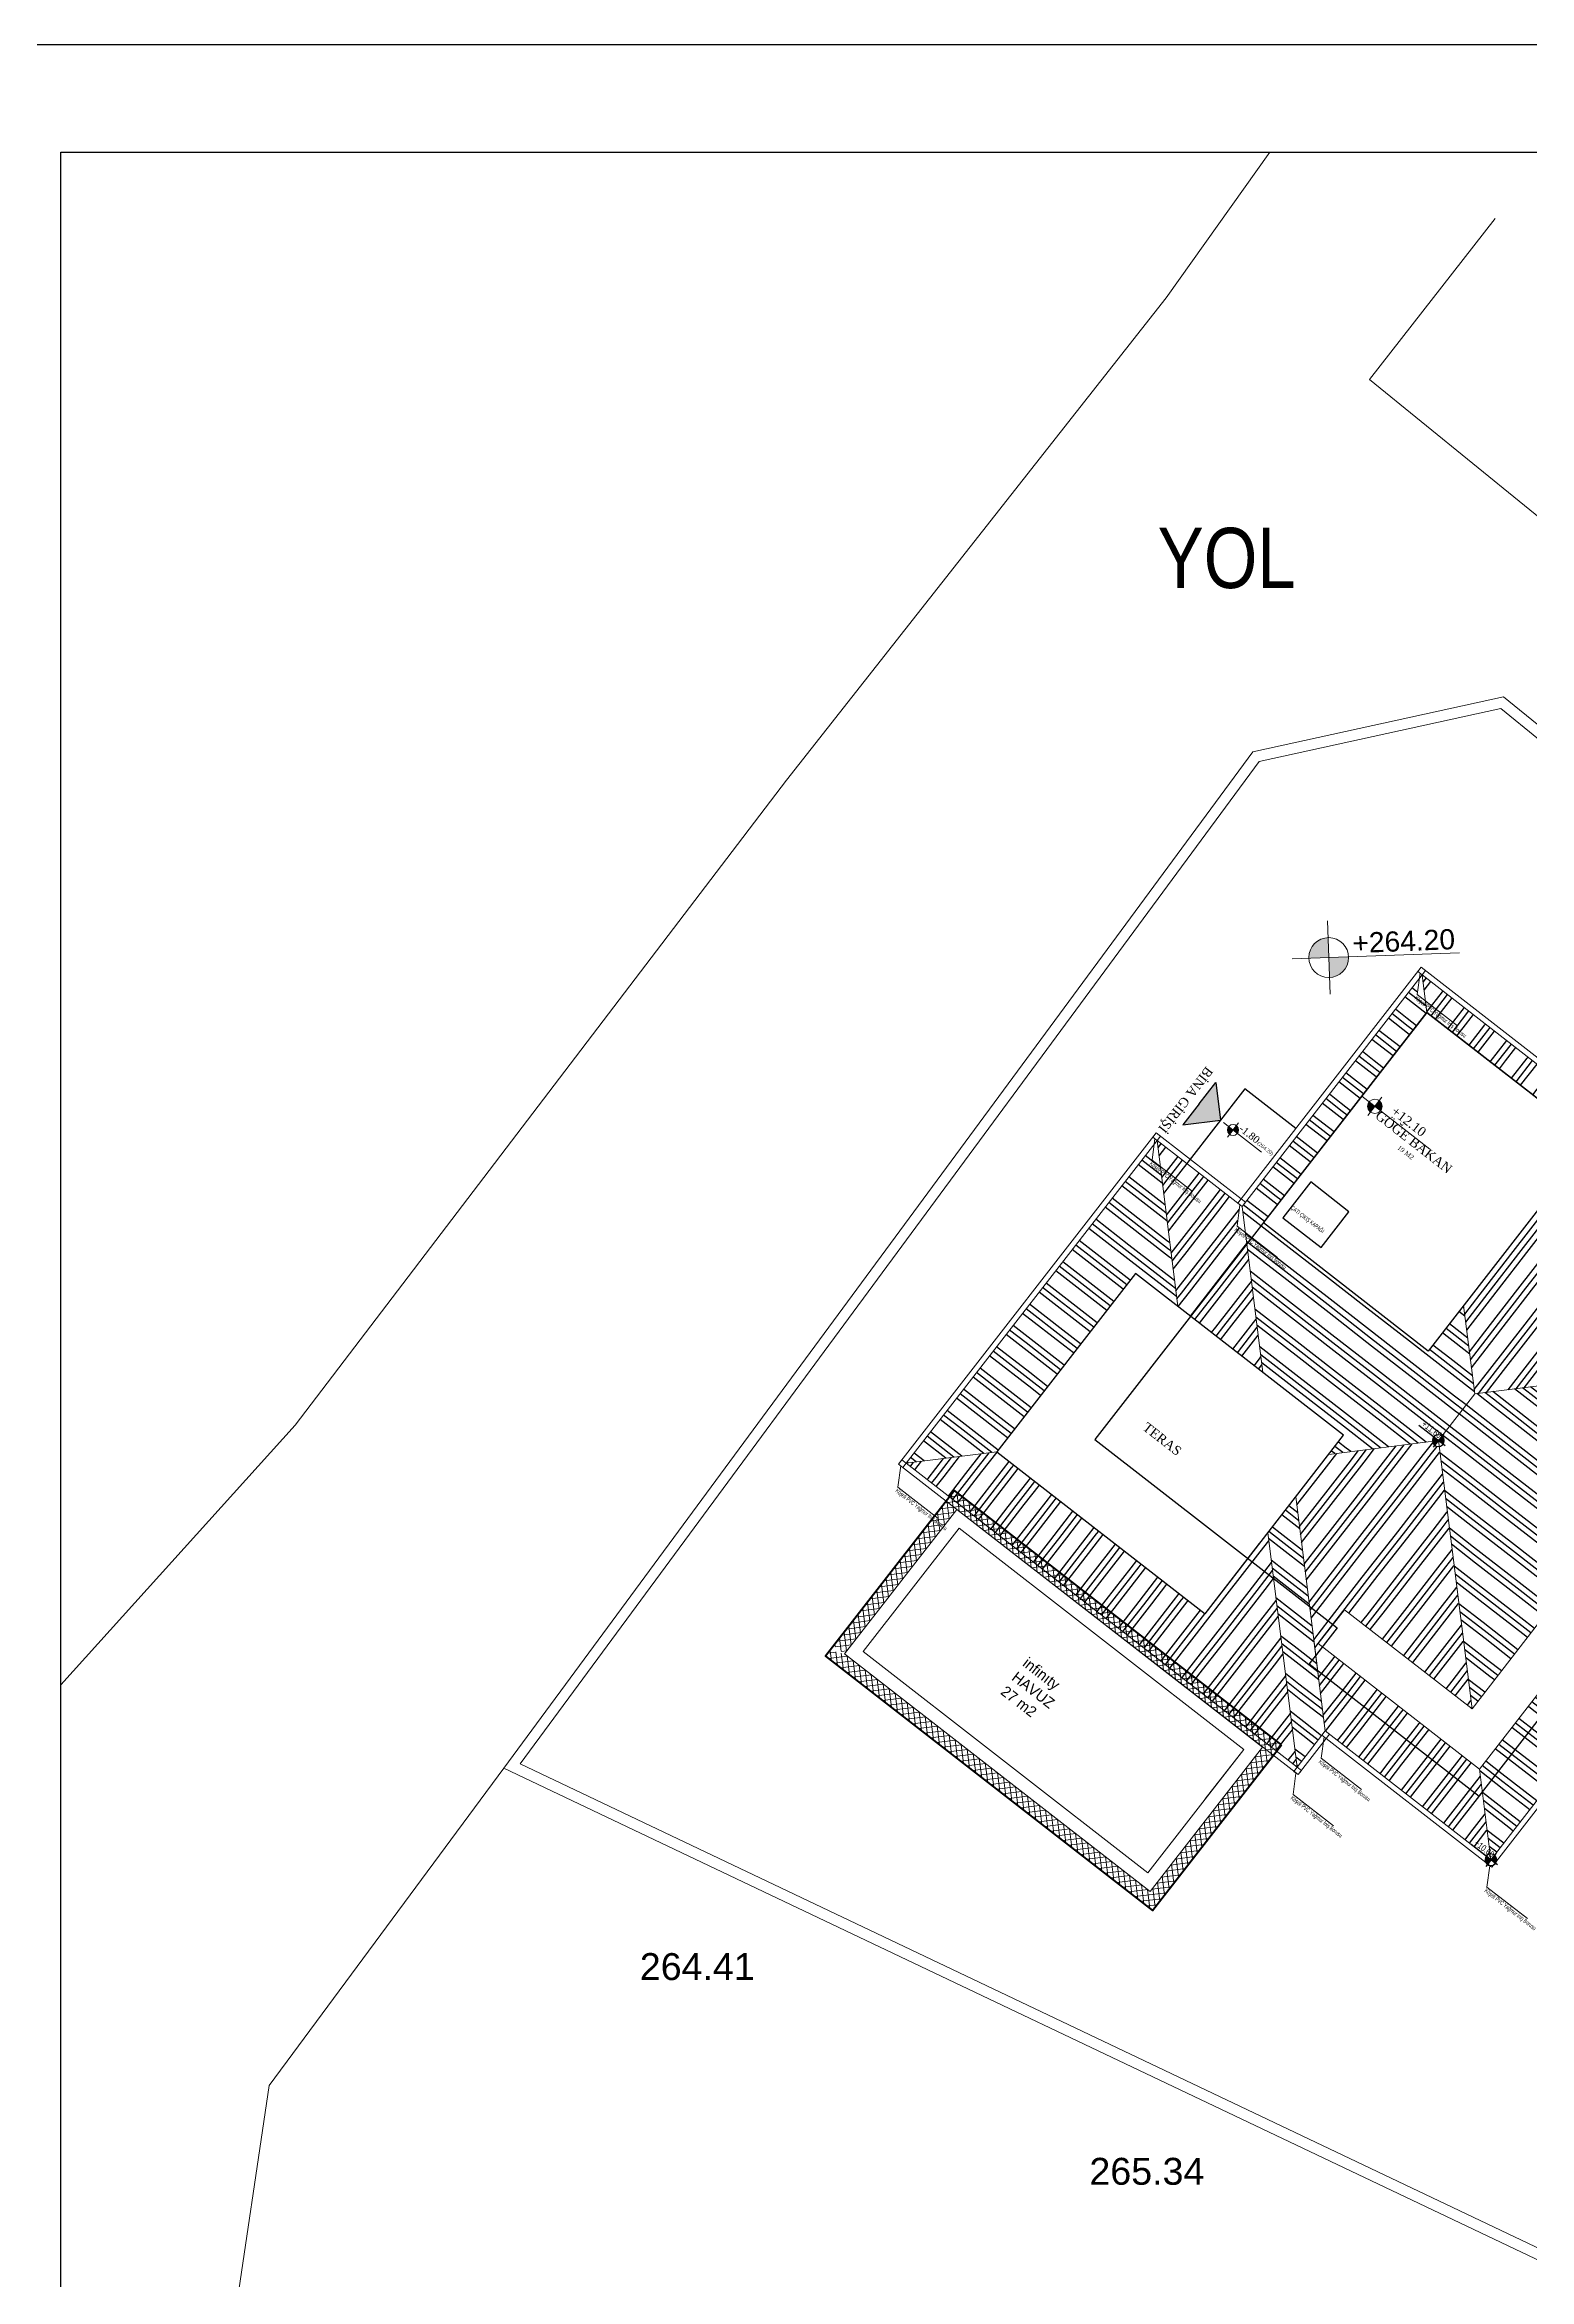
# Model space of a CAD drawing. Header units: millimetres. Extents: x 708 to 46452, y -4963 to 3960.
# Drawn here: x 6311 to 7001, y -4269 to -3231 of the extents above; entities that cross this region are included whole.
import ezdxf
from ezdxf.enums import TextEntityAlignment as Align

# ---------------------------------------------------------------- set-up
doc = ezdxf.new("R2010")
doc.units = ezdxf.units.MM
doc.linetypes.add('DUZ', pattern=[0])
for name, color, linetype, lineweight in [('0.00 kotu6', 55, 'Continuous', 5), ('00_DUVAR', 22, 'Continuous', 30), ('20', 1, 'Continuous', 0), ('A-WALL', 113, 'Continuous', 18), ('F-YAZI', 7, 'Continuous', 30), ('H-Savak', 52, 'Continuous', 20), ('KADASTRO', 5, 'Continuous', 0), ('mahal no', 123, 'Continuous', 30), ('NKOT', 1, 'Continuous', 0), ('SAVAK', 52, 'Continuous', 20), ('tarama', 150, 'Continuous', 20), ('TEFRİŞ', 8, 'Continuous', 9), ('YOL_YOL', 30, 'Continuous', 0), ('Z_KOMSU_PARSELLER', 172, 'Continuous', 0), ('Z_PARSEL', 6, 'Continuous', 0)]:
    doc.layers.add(name, color=color, linetype=linetype, lineweight=lineweight)
for name, color, linetype in [('00_YAZI', 214, 'Continuous'), ('DUVARTARAMA', 7, 'Continuous'), ('KP', 1, 'Continuous'), ('m.tkl-kot', 4, 'DUZ'), ('Yazı', 7, 'Continuous')]:
    doc.layers.add(name, color=color, linetype=linetype)
doc.styles.add('ARIAL', font='arial.ttf')
doc.styles.add('ARİAL NARROW', font='ARIALN.TTF', dxfattribs={"width": 0.8})
doc.styles.add('MtXpl_Times_New_Roma', font='times.ttf')
doc.styles.add('S1', font='arial.ttf', dxfattribs={"width": 0.65, "height": 11})
doc.styles.get("Standard").update_dxf_attribs({"font": 'arial.ttf'})
doc.styles.add('style3', font='arial.ttf', dxfattribs={"width": 0.7, "height": 12})
pattern_1 = [(52.14634, (15479.484, -769.365), (70.16137, 8.79669), [100]), (52.14634, (15494.367, -767.5), (70.16137, 8.79669), [100]), (52.14634, (15509.25, -765.633), (70.16137, 8.79669), [100])]
pattern_2 = [(142.14634, (15479.484, -769.365), (-8.79669, 70.16137), [100]), (142.14634, (15477.62, -754.48), (-8.79669, 70.16137), [100]), (142.14634, (15475.75, -739.6), (-8.79669, 70.16137), [100])]

# ---------------------------------------------------------------- blocks, each defined once
blk = doc.blocks.new('wsed')
at = {"layer": 'm.tkl-kot', "color": 7}
for p, q in [((-15.7, 0), (46.1, 0)), ((0, 15.5), (0, -15.5))]:
    blk.add_line(p, q, dxfattribs=at)
at = {"layer": 'm.tkl-kot', "color": 7, "const_width": 10.9}
for points in [[(0, 5.5, 0.414214), (-5.5, 0, 1)], [(0, -5.5, 0.414214), (5.5, 0, 1)]]:
    blk.add_lwpolyline(points, format="xyb", dxfattribs=at)
at = {"layer": 'm.tkl-kot', "color": 7}
blk.add_circle((0, 0), 10.9, dxfattribs=at)
blk = doc.blocks.new('WEFJWE')
at = {"layer": '0.00 kotu6'}
h = blk.add_hatch(color=256, dxfattribs=at)
h.paths.add_polyline_path([(32670, -10129.1), (32668.7, -10092.1), (32705.7, -10090.7, -0.414214)])
h.paths.add_polyline_path([(32668.7, -10092.1), (32631.7, -10093.4, -0.414214), (32667.4, -10055)])
at = {"layer": 'DUVARTARAMA', "true_color": 0x7d0808}
h = blk.add_hatch(dxfattribs=at)
h.set_pattern_fill('GOST_GROUND', color=16, scale=5, angle=7.1463)
h.set_pattern_definition(pattern_1)
h.paths.add_polyline_path([(33225.1, -10687.5), (33194.3, -10441.3), (33178.8, -10429.3), (33184.2, -10389.7), (33180.3, -10386.6), (32842.4, -10124), (32851.2, -10194.1), (33157.5, -10432.2), (32999.3, -10635.8), (33165.2, -10764.6)])
h.paths.add_polyline_path([(33165.2, -10764.6), (32999.3, -10635.8), (32919.4, -10738.6), (32940, -10902.8), (33070.5, -10886.4)])
h.paths.add_polyline_path([(33246.2, -10855.3), (33242.3, -10824.6), (33165.2, -10764.6), (33070.5, -10886.4), (33192.3, -10871.1), (33191.7, -10864.1)])
h.paths.add_polyline_path([(33225.1, -10687.5), (33165.2, -10764.6), (33242.3, -10824.6)])
h.paths.add_polyline_path([(32821.9, -10171.3), (32904.4, -10235.4), (32915.5, -10221.1), (32833, -10157)], flags=25)
h.paths.add_polyline_path([(33167.8, -10440.1), (33250.2, -10504.1), (33261.3, -10489.8), (33178.9, -10425.8)], flags=24)
h = blk.add_hatch(dxfattribs=at)
h.set_pattern_fill('GOST_GROUND', color=16, scale=5, angle=7.1463)
h.set_pattern_definition(pattern_1)
h.paths.add_polyline_path([(32949, -11600), (32679, -11390.2), (32649.5, -11428.1), (32662.2, -11529.1), (32961.5, -11761.7, -0.198912), (32968.8, -11757.6)])
h.paths.add_polyline_path([(32888.9, -11120.2), (32728.1, -11327), (32935, -11487.8)])
h.paths.add_polyline_path([(32888.9, -11120.2), (32873.9, -11000.5, -0.414214), (32861.6, -10991), (32669, -11015.1), (32607.7, -11094.1), (32649.5, -11428.1), (32679, -11390.2), (32649, -11366.8), (32698.1, -11303.7), (32728.1, -11327)])
h.paths.add_polyline_path([(32931, -11742.7), (32964.4, -11768.6), (32979.6, -11749), (32946.2, -11723.1)], flags=9)
h.paths.add_polyline_path([(32329.5, -10479), (32411.9, -10543.1), (32423, -10528.8), (32340.6, -10464.7)], flags=9)
h.paths.add_polyline_path([(32487.4, -10601.8), (32569.8, -10665.8), (32580.9, -10651.5), (32498.5, -10587.5)], flags=9)
h.paths.add_polyline_path([(32821.9, -10171.3), (32904.4, -10235.4), (32915.5, -10221.1), (32833, -10157)], flags=9)
h.paths.add_polyline_path([(33167.8, -10440.1), (33250.2, -10504.1), (33261.3, -10489.8), (33178.9, -10425.8)], flags=9)
h.paths.add_polyline_path([(33290.5, -10282.1), (33372.9, -10346.2), (33384.1, -10331.9), (33301.6, -10267.8)], flags=9)
h.paths.add_polyline_path([(32833.4, -10963.9), (32866.7, -10989.8), (32881.9, -10970.3), (32848.6, -10944.3)], flags=9)
h.paths.add_polyline_path([(32730.7, -10411.6), (32870.3, -10520.1), (32903.6, -10477.2), (32764.1, -10368.7)], flags=9)
h.paths.add_polyline_path([(32773.4, -10385.8), (32837, -10435.2), (32859.6, -10406), (32796.1, -10356.6)], flags=9)
h.paths.add_polyline_path([(32603.4, -10570), (32655.9, -10610.8), (32667, -10596.6), (32614.5, -10555.8)], flags=9)
h = blk.add_hatch(dxfattribs=at)
h.set_pattern_fill('GOST_GROUND', color=16, scale=5, angle=97.1463)
h.set_pattern_definition(pattern_2)
h.paths.add_polyline_path([(32861.6, -10991, -0.198912), (32863.9, -10982.9, -0.414214), (32879.2, -10981), (32882, -10977.4), (32940, -10902.8), (32919.4, -10738.6), (32853.6, -10823.2), (32547.3, -10585.1), (32693, -10397.7), (32653.5, -10367), (32507.8, -10554.4), (32546.5, -10863.1), (32696.5, -10979.7), (32669, -11015.1)])
h.paths.add_polyline_path([(32851.2, -10194.1), (32848.4, -10172.5), (32833, -10160.5), (32837, -10130.8), (32653.5, -10367), (32693, -10397.7)])
h.paths.add_polyline_path([(32487.4, -10601.8), (32569.8, -10665.8), (32580.9, -10651.5), (32498.5, -10587.5)], flags=25)
h.paths.add_polyline_path([(32833.4, -10963.9), (32866.7, -10989.8), (32881.9, -10970.3), (32848.6, -10944.3)], flags=24)
h.paths.add_polyline_path([(32821.9, -10171.3), (32904.4, -10235.4), (32915.5, -10221.1), (32833, -10157)], flags=9)
at = {"layer": 'DUVARTARAMA'}
h = blk.add_hatch(color=256, dxfattribs=at)
h.dxf.hatch_style = 1
h.paths.add_polyline_path([(32428.1, -10363.7), (32397.4, -10403.2), (32467.5, -10394.4), (32458.7, -10324.2)])
at = {"layer": 'DUVARTARAMA', "true_color": 0x7d0808}
h = blk.add_hatch(dxfattribs=at)
h.set_pattern_fill('GOST_GROUND', color=16, scale=5, angle=97.1463)
h.set_pattern_definition(pattern_2)
h.paths.add_polyline_path([(32309.6, -10679.1), (32388.6, -10740.4), (32356, -10480.3), (32340.5, -10468.3), (32344.6, -10438.5), (31883.6, -11031.6), (32052, -11010.5)])
h.paths.add_polyline_path([(32329.5, -10479), (32411.9, -10543.1), (32423, -10528.8), (32340.6, -10464.7)], flags=24)
h = blk.add_hatch(dxfattribs=at)
h.set_pattern_fill('GOST_GROUND', color=16, scale=5, angle=7.1463)
h.set_pattern_definition(pattern_1)
h.paths.add_polyline_path([(32388.6, -10740.4), (32546.5, -10863.1), (32513.9, -10603), (32498.4, -10591), (32503.9, -10551.4), (32499.9, -10548.3), (32349.9, -10431.7)])
h.paths.add_polyline_path([(32329.5, -10479), (32411.9, -10543.1), (32423, -10528.8), (32340.6, -10464.7)], flags=9)
h.paths.add_polyline_path([(32487.4, -10601.8), (32569.8, -10665.8), (32580.9, -10651.5), (32498.5, -10587.5)], flags=9)
h = blk.add_hatch(dxfattribs=at)
h.set_pattern_fill('GOST_GROUND', color=16, scale=5, angle=97.1463)
h.set_pattern_definition(pattern_2)
h.paths.add_polyline_path([(33529.9, -11048.1), (33466.8, -10999), (33336.5, -11166.6), (33265.5, -11111.4), (33210.2, -11068.4), (33192.3, -10871.1), (33070.5, -10886.4), (32888.9, -11120.2), (32935, -11487.8), (33149.7, -11211.4), (33212.9, -11260.5), (32949, -11600), (32968.8, -11757.6, -0.198912), (32976.9, -11759.8), (32979.6, -11756.2)])
h.paths.add_polyline_path([(33070.5, -10886.4), (32940, -10902.8), (32879.2, -10981, -0.414214), (32881.1, -10996.3, -0.198912), (32873.9, -11000.5), (32888.9, -11120.2)])
h.paths.add_polyline_path([(33841.5, -10647.2), (33380.9, -10704.9, -0.198912), (33378.7, -10713, -0.104513), (33375.2, -10715.9), (33371.8, -10720.3), (33367.4, -10716.9, -0.104513), (33363.3, -10714.9), (33360.5, -10718.5), (33264.6, -10841.9), (33275.7, -10850.6), (33394.3, -10831.5), (33520.6, -10929.7), (33466.8, -10999), (33529.9, -11048.1)])
h.paths.add_polyline_path([(32931, -11742.7), (32964.4, -11768.6), (32979.6, -11749), (32946.2, -11723.1)], flags=9)
h = blk.add_hatch(dxfattribs=at)
h.set_pattern_fill('GOST_GROUND', color=16, scale=5, angle=7.1463)
h.set_pattern_definition(pattern_1)
h.paths.add_polyline_path([(32555.5, -11161.2), (32438.9, -11311.2), (32052, -11010.5), (31883.6, -11031.6), (32553.2, -11552), (32597.4, -11495.2)])
h.paths.add_polyline_path([(32597.4, -11495.2), (32553.2, -11552), (32610, -11596.2)])
h = blk.add_hatch(dxfattribs=at)
h.set_pattern_fill('GOST_GROUND', color=16, scale=5, angle=97.1463)
h.set_pattern_definition(pattern_2)
h.paths.add_polyline_path([(32607.7, -11094.1), (32555.5, -11161.2), (32597.4, -11495.2), (32649.5, -11428.1), (32641.1, -11360.7)])
h.paths.add_polyline_path([(32649.5, -11428.1), (32597.4, -11495.2), (32610, -11596.2), (32662.2, -11529.1)])
at = {"layer": 'H-Savak', "lineweight": 0, "transparency": 33554498}
h = blk.add_hatch(dxfattribs=at)
h.set_pattern_fill('ANSI37', color=256, scale=80, angle=-127.8537)
h.set_pattern_definition([(277.14634, (36312.361, -16893.893), (9.922316, 1.24404), []), (7.14634, (36312.361, -16893.893), (-1.24404, 9.922316), [])])
edge = h.paths.add_edge_path()
edge.add_line((31733.8, -11390.2), (31749.2, -11370.4))
edge.add_line((31749.2, -11370.4), (32337.2, -11827.4))
edge.add_line((32337.2, -11827.4), (32561.2, -11539.2))
edge.add_line((32545.9, -11559), (31977.6, -11117.3))
edge.add_line((31977.6, -11117.3), (31769.2, -11385.4))
edge.add_line((31769.2, -11385.4), (31741.6, -11380.2))
edge.add_line((31741.6, -11380.2), (31973.2, -11082.2))
edge.add_line((31973.2, -11082.2), (32580.9, -11554.6))
edge.add_line((32580.9, -11554.6), (32341.6, -11862.5))
edge.add_line((32341.6, -11862.5), (31733.8, -11390.2))
at = {"layer": 'tarama'}
h = blk.add_hatch(color=8, dxfattribs=at)
h.dxf.hatch_style = 1
h.paths.add_polyline_path([(32754.5, -10368.5), (32743.9, -10360.3, 0.414214), (32746.2, -10379.1)])
h.paths.add_polyline_path([(32754.5, -10368.5), (32765, -10376.8, 0.414214), (32762.7, -10358)])
h = blk.add_hatch(color=8, dxfattribs=at)
h.dxf.hatch_style = 1
h.paths.add_polyline_path([(32490.9, -10412.5), (32482.7, -10406.2, 0.414214), (32484.5, -10420.8)])
h.paths.add_polyline_path([(32490.9, -10412.5), (32499.1, -10418.9, 0.414214), (32497.3, -10404.3)])
at = {"elevation": -13220.7}
for points in [[(32547.3, -10585.1), (32851.2, -10194.1), (33157.5, -10432.2)], [(33157.5, -10432.2), (32853.6, -10823.2), (32547.3, -10585.1)], [(32309.6, -10679.1), (32052, -11010.5), (32438.9, -11311.2), (32540.2, -11180.9)]]:
    blk.add_lwpolyline(points, dxfattribs=at)
for points in [[(32654.8, -10630.7), (32706.3, -10564.4), (32635.3, -10509.1), (32583.7, -10575.5)], [(32052, -11010.5), (32438.9, -11311.2), (32696.5, -10979.7), (32309.6, -10679.1)]]:
    blk.add_lwpolyline(points, close=True, dxfattribs=at)
at = {"layer": '0.00 kotu6'}
for p, q in [((32671.2, -10160.2, -13220.7), (32666.3, -10024, -13220.7)), ((32600.6, -10094.5, -13220.7), (32911.5, -10083.3, -13220.7))]:
    blk.add_line(p, q, dxfattribs=at)
blk.add_circle((32668.7, -10092.1, -13220.7), 37, dxfattribs=at)
at = {"layer": '00_DUVAR', "elevation": -13220.7}
blk.add_lwpolyline([(32607.4, -10410), (32512.7, -10336.3), (32405.2, -10474.7)], dxfattribs=at)
at = {"layer": '20', "elevation": -13220.7}
for points in [[(31869.6, -11033.4), (32611.8, -11610.2), (32664, -11543.1), (32971.9, -11782.4), (33855.6, -10645.4), (33309.2, -10220.8), (33186.4, -10378.7), (32840.6, -10109.9), (32506, -10540.4), (32348.1, -10417.7)], [(32698.1, -11303.7), (32649, -11366.8), (32949, -11600), (33212.9, -11260.5), (33149.7, -11211.4), (32935, -11487.8)]]:
    blk.add_lwpolyline(points, close=True, dxfattribs=at)
for points in [[(31883.6, -11031.6), (32610, -11596.2), (32662.2, -11529.1), (32970.1, -11768.4), (33841.5, -10647.2), (33310.9, -10234.8), (33188.2, -10392.7), (32842.4, -10124), (32507.8, -10554.4), (32349.9, -10431.7), (31883.6, -11031.6)], [(32851.2, -10194.1), (32842.4, -10124)], [(32388.6, -10740.4), (32349.9, -10431.7)], [(32546.5, -10863.1), (32507.8, -10554.4)], [(32940, -10902.8), (32919.4, -10738.6)], [(33192.3, -10871.1), (32940, -10902.8)], [(32872.5, -10989.6), (32940, -10902.8)], [(32872.5, -10989.6), (32669, -11015.1)], [(32872.5, -10989.6), (32935, -11487.8)], [(32052, -11010.5), (31883.6, -11031.6)], [(32337.2, -11827.4), (32545.9, -11559), (31977.6, -11117.3), (31768.9, -11385.8), (32337.2, -11827.4)], [(32649.5, -11428.1), (32607.7, -11094.1)], [(32555.5, -11161.2), (32610, -11596.2)], [(32662.2, -11529.1), (32641.1, -11360.7)], [(32949, -11600), (32970.1, -11768.4)]]:
    blk.add_lwpolyline(points, dxfattribs=at)
at = {"layer": 'A-WALL', "lineweight": 0, "elevation": -13220.7}
blk.add_lwpolyline([(32510.8, -11563.4), (32332.8, -11792.4), (31804, -11381.4), (31982, -11152.4), (32510.8, -11563.4), (32439.3, -11655.4)], dxfattribs=at)
at = {"layer": 'KADASTRO', "lineweight": 0}
blk.add_line((31135.8, -11597.9, -13220.7), (33132.8, -12547.9, -13220.7), dxfattribs=at)
at = {"layer": 'KP'}
for points in [[(30112.8, -8396), (37360.2, -8396), (37360.2, -14020), (30112.8, -14020)], [(30312.8, -8596), (37160.2, -8596), (37160.2, -13820), (30312.8, -13820)]]:
    blk.add_lwpolyline(points, close=True, dxfattribs=at)
at = {"layer": 'KP', "elevation": -13220.7}
for points in [[(32948.2, -11650), (33617, -10789.4), (32851.2, -10194.1), (32234.4, -10987.7), (32684.5, -11337.4), (32632.3, -11404.5), (32948.2, -11650)], [(32428.1, -10363.7), (32458.7, -10324.2), (32467.5, -10394.4)], [(32428.1, -10363.7), (32397.4, -10403.2), (32467.5, -10394.4)]]:
    blk.add_lwpolyline(points, dxfattribs=at)
at = {"layer": 'SAVAK', "lineweight": 40, "elevation": -13220.7}
blk.add_lwpolyline([(32580.9, -11554.6), (31973.2, -11082.2), (31733.8, -11390.2), (32341.6, -11862.5)], close=True, dxfattribs=at)
at = {"layer": 'tarama'}
for p, q in [((32730.2, -10349.7, -13220.7), (32856.9, -10448.1, -13220.7)), ((32741.2, -10385.6, -13220.7), (32767.7, -10351.5, -13220.7)), ((32473, -10398.6, -13220.7), (32499.1, -10418.9, -13220.7)), ((32480.6, -10425.8, -13220.7), (32501.2, -10399.3, -13220.7))]:
    blk.add_line(p, q, dxfattribs=at)
at = {"layer": 'tarama', "elevation": -13220.7}
blk.add_lwpolyline([(32499.2, -10418.9), (32543.8, -10453.6)], dxfattribs=at)
at = {"layer": 'tarama'}
for centre, radius in [((32754.5, -10368.5, -13220.7), 13.4), ((32490.9, -10412.5, -13220.7), 10.4)]:
    blk.add_circle(centre, radius, dxfattribs=at)
at = {"layer": 'TEFRİŞ', "elevation": -13220.7}
for points in [[(32838.4, -10120.9), (32833, -10160.5), (32908.2, -10219)], [(32345.9, -10428.6), (32340.5, -10468.3), (32415.7, -10526.7)], [(32503.9, -10551.4), (32498.4, -10591), (32573.7, -10649.5)], [(31873.5, -11036.5), (31868.1, -11076.1), (31943.3, -11134.6)], [(32660, -11540), (32654.6, -11579.7), (32729.8, -11638.1)], [(32607.9, -11607.2), (32602.4, -11646.8), (32677.7, -11705.3)], [(32968, -11779.4), (32962.5, -11819), (33037.8, -11877.5)]]:
    blk.add_lwpolyline(points, dxfattribs=at)
at = {"layer": 'TEFRİŞ', "linetype": 'Continuous', "elevation": -13220.7}
for points in [[(32840.6, -10109.9), (32848.5, -10116.1), (32842.4, -10124), (32834.5, -10117.8)], [(32348.1, -10417.7), (32356, -10423.8), (32349.9, -10431.7), (32342, -10425.6)], [(32506, -10540.4), (32513.9, -10546.5), (32507.8, -10554.4), (32499.9, -10548.3)], [(31875.7, -11025.5), (31883.6, -11031.6), (31877.5, -11039.5), (31869.6, -11033.4)], [(32662.2, -11529.1), (32670.1, -11535.2), (32664, -11543.1), (32656.1, -11537)], [(32610, -11596.2), (32617.9, -11602.3), (32611.8, -11610.2), (32603.9, -11604.1)], [(32970.1, -11768.4), (32978, -11774.5), (32971.9, -11782.4), (32964, -11776.3)]]:
    blk.add_lwpolyline(points, close=True, dxfattribs=at)
at = {"layer": 'YOL_YOL', "lineweight": 0}
for p, q in [((32978, -8719.2, -13220.7), (32744.6, -9018.2, -13220.7)), ((32744.6, -9018.2, -13220.7), (34860.2, -10740.6, -13220.7))]:
    blk.add_line(p, q, dxfattribs=at)
at = {"layer": 'YOL_YOL', "lineweight": 0, "elevation": -13220.7}
blk.add_lwpolyline([(32559.2, -8596), (32367, -8866.6), (31661.1, -9762.6), (30748.1, -10960.6), (30312.8, -11443.1)], dxfattribs=at)
at = {"layer": 'Z_KOMSU_PARSELLER', "lineweight": 0}
for p, q in [((30699.8, -12187.9, -13220.7), (31135.8, -11597.9, -13220.7)), ((30609.8, -12798.9, -13220.7), (30699.8, -12187.9, -13220.7))]:
    blk.add_line(p, q, dxfattribs=at)
at = {"layer": 'Z_PARSEL', "lineweight": 0}
for p, q in [((32527.8, -9709.9, -13220.7), (32993.8, -9607.9, -13220.7)), ((32527.8, -9709.9, -13220.7), (32993.8, -9607.9, -13220.7)), ((32539.4, -9727.8, -13220.7), (32988.6, -9629.5, -13220.7)), ((32988.6, -9629.5, -13220.7), (33982.3, -10438.5, -13220.7)), ((32993.8, -9607.9, -13220.7), (34747.7, -11035.9, -13220.7)), ((31135.8, -11597.9, -13220.7), (32527.8, -9709.9, -13220.7)), ((31135.8, -11597.9, -13220.7), (32527.8, -9709.9, -13220.7)), ((31166.3, -11590.2, -13220.7), (32539.4, -9727.8, -13220.7)), ((31135.8, -11597.9, -13220.7), (33132.8, -12547.9, -13220.7)), ((31166.3, -11590.2, -13220.7), (33141.4, -12529.8, -13220.7))]:
    blk.add_line(p, q, dxfattribs=at)
at = {"layer": 'm.tkl-kot', "xscale": -1, "rotation": 322.1463410792615}
for p in [(32872.5, -10989.6, -13220.7), (32970.1, -11768.4, -13220.7)]:
    blk.add_blockref('wsed', p, dxfattribs=at)
at = {"layer": '00_YAZI', "insert": (32350.9, -9407.2, -13220.7), "char_height": 111.97, "width": 2010.873, "attachment_point": 7, "style": 'ARİAL NARROW'}
blk.add_mtext('{\\W1;YOL}', dxfattribs=at)
at = {"layer": 'F-YAZI', "color": 5, "insert": (32712, -10046.6, -13220.7), "char_height": 37.5, "width": 835.88, "attachment_point": 1, "rotation": 2.3221}
blk.add_mtext('+264.20', dxfattribs=at)
at = {"layer": 'mahal no', "lineweight": 0, "insert": (32110.7, -11390.9, -13220.7), "char_height": 20, "attachment_point": 1, "rotation": 322.1463, "style": 'ARIAL'}
blk.add_mtext_dynamic_manual_height_columns('{\\fBankGothic Lt BT|b0|i0|c162|p34;infinıty\\PHAVUZ^J27 m2}', width=160.325, gutter_width=12.5, heights=[159.7], dxfattribs=at)
at = {"layer": 'NKOT', "lineweight": 0}
for s, p in [('264.41', (31388.7, -11991.8, 13220.7)), ('265.34', (32224.1, -12372.2, 13313.4))]:
    blk.add_text(s, height=50, dxfattribs=at).set_placement(p)
at = {"layer": 'tarama', "style": 'MtXpl_Times_New_Roma'}
blk.add_text('BİNA GİRİŞİ', height=17.293, rotation=232.1463, dxfattribs=at).set_placement((32441.4, -10293.1, -26441.4))
at = {"layer": 'tarama', "attachment_point": 1, "rotation": 322.1463}
for s, width, gutter_width, insert, char_height in [('\\pi9.97052;{\\fTimes New Roman|b0|i0|c162|p18;GÖĞE BAKAN \\H0.5x;   \\P\\pi78.50209;19 M2}', 186.778, 10.8, (32756.4, -10369.3, -13220.7), 17.293), ('{\\fTimes New Roman|b0|i0|c162|p18;+12.10}', 105.989, 10.8, (32793.9, -10367.3, -13220.7), 17.293), ('{\\fTimes New Roman|b0|i0|c162|p18;-1.80}', 82.457, 8.41, (32509, -10401.8, -13220.7), 13.454), ('{\\fTimes New Roman|b0|i0|c162|p18;(264.20)}', 41.228, 4.2, (32539.3, -10433.3, -13220.7), 6.727), ('\\pi78.50209;{\\fTimes New Roman|b0|i0|c162|p18;TERAS}', 186.778, 10.8, (32270.1, -10906.3, -13220.7), 17.293)]:
    blk.add_mtext_dynamic_manual_height_columns(s, width=width, gutter_width=gutter_width, heights=[0], dxfattribs=dict(at, insert=insert, char_height=char_height))
at = {"layer": 'TEFRİŞ', "style": 'S1', "width": 0.6}
for p in [(32827.6, -10168.9, -13220.7), (32335.1, -10476.6, -13220.7), (32493, -10599.4, -13220.7), (31862.7, -11084.5, -13220.7), (32649.2, -11588, -13220.7), (32597.1, -11655.2, -13220.7), (32957.1, -11827.4, -13220.7)]:
    blk.add_text('Köşeli PVC Yağmur İniş Borusu  ', height=8, rotation=322.1463, dxfattribs=at).set_placement(p)
at = {"layer": 'Yazı', "width": 0.6}
blk.add_text('ÇATI ÇIKIŞ KAPAĞI', height=7.875, rotation=322.1463, dxfattribs=at).set_placement((32656.8, -10604.8, -13220.7), align=Align.RIGHT)
at = {"layer": 'Yazı', "char_height": 12, "width": 1140.338, "attachment_point": 1, "rotation": 322.1463, "style": 'style3'}
for s, insert in [('+11.60', (32847.7, -10951.4, -13220.7)), ('+10.60', (32945.3, -11730.2, -13220.7))]:
    blk.add_mtext(s, dxfattribs=dict(at, insert=insert))

msp = doc.modelspace()

# ---------------------------------------------------------------- block references
at = {"xscale": 0.25, "yscale": 0.25, "zscale": 0.25}
msp.add_blockref('WEFJWE', (-1259.348, -1131.908, 3305.175), dxfattribs=at)

doc.saveas('drawing.dxf')
